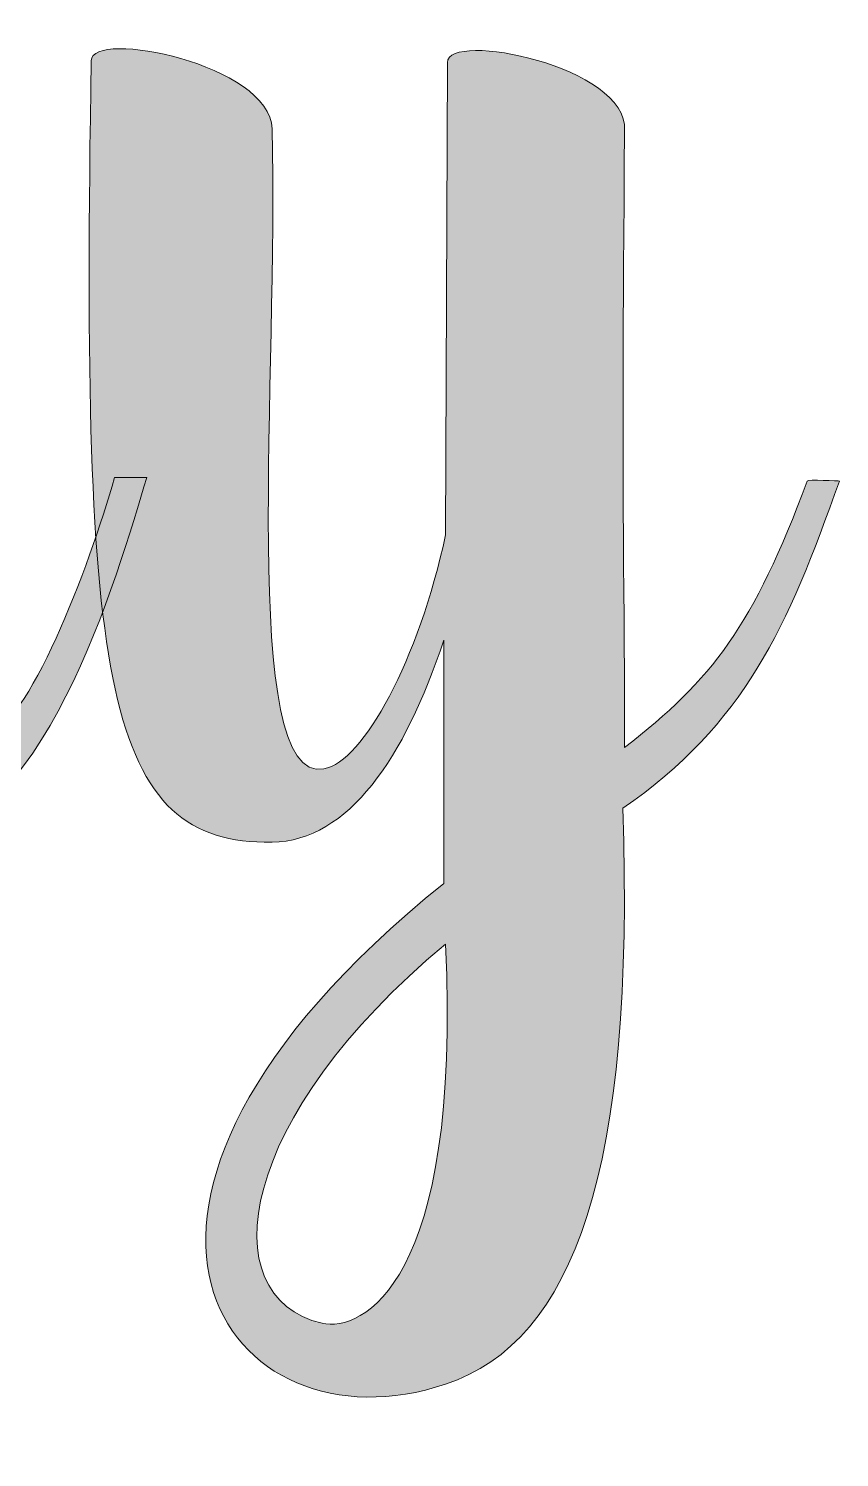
# Model space of a CAD drawing. Header units: inches. Extents: x 148 to 931, y -935 to -145.
# Drawn here: x 814.9 to 931.5, y -564.6 to -359.1 of the extents above; entities that cross this region are included whole.
import ezdxf

# ---------------------------------------------------------------- set-up
doc = ezdxf.new("R2010")
doc.units = ezdxf.units.IN
doc.header["$MEASUREMENT"] = 0
doc.layers.add('Layer 1', color=7, linetype='Continuous')

# ---------------------------------------------------------------- blocks, each defined once
blk = doc.blocks.new('block 5')
at = {"layer": 'Layer 1', "true_color": 0x040404}
h = blk.add_hatch(color=18, dxfattribs=at)
h.dxf.hatch_style = 2
edge = h.paths.add_edge_path()
edge.add_spline(control_points=[(776.09, -363.7), (776.09, -359.07), (802.33, -364.22), (801.82, -373.48), (800.79, -397.92), (797.19, -459.15), (808.77, -460.43), (814.68, -460.18), (823.69, -436.51), (827.29, -423.64), (827.29, -423.64), (831.92, -423.64), (831.92, -423.64), (827.8, -437.28), (817, -476.38), (796.16, -476.38), (783.55, -476.38), (776.61, -461.72), (776.35, -451.43), (773.78, -458.38), (768.12, -474.33), (749.6, -475.1), (732.36, -475.87), (724.13, -452.72), (724.38, -419.01), (724.64, -391.75), (730.82, -361.65), (752.68, -362.42), (766.83, -362.93), (774.29, -373.74), (776.09, -379.65), (776.09, -379.65), (776.09, -363.7), (776.09, -363.7)], knot_values=[0, 0, 0, 0, 1, 1, 1, 2, 2, 2, 3, 3, 3, 4, 4, 4, 5, 5, 5, 6, 6, 6, 7, 7, 7, 8, 8, 8, 9, 9, 9, 10, 10, 10, 11, 11, 11, 11], degree=3, periodic=1)
edge = h.paths.add_edge_path()
edge.add_spline(control_points=[(758.08, -463.78), (765.03, -467.89), (772.75, -451.43), (775.06, -443.2), (775.32, -432.39), (774.81, -401.26), (775.84, -387.37), (774.03, -382.48), (769.15, -370.39), (760.91, -370.65), (745.22, -371.16), (745.99, -456.57), (758.08, -463.78)], knot_values=[0, 0, 0, 0, 1, 1, 1, 2, 2, 2, 3, 3, 3, 4, 4, 4, 4], degree=3, periodic=1)
h = blk.add_hatch(color=18, dxfattribs=at)
h.dxf.hatch_style = 2
edge = h.paths.add_edge_path()
edge.add_spline(control_points=[(849.93, -373.48), (850.96, -407.95), (845.04, -467.89), (857.39, -465.58), (863.05, -464.55), (871.02, -449.89), (874.88, -431.88), (874.88, -431.88), (875.14, -363.96), (875.14, -363.96), (875.14, -359.33), (901.12, -364.48), (900.61, -373.74), (900.09, -432.14), (900.61, -433.68), (900.61, -462.49), (913.21, -452.72), (919.13, -445), (926.85, -424.16), (926.85, -423.9), (931.48, -424.16), (931.48, -424.16), (924.02, -445.26), (917.85, -459.15), (900.35, -471.24), (902.15, -523.21), (893.41, -547.9), (874.88, -554.08), (843.75, -564.62), (816.23, -529.12), (874.62, -482.04), (874.62, -482.04), (874.62, -447.06), (874.62, -447.06), (868.97, -464.04), (860.99, -475.87), (849.93, -476.13), (826, -476.38), (822.4, -454.52), (823.95, -363.7), (823.95, -359.07), (849.67, -364.22), (849.93, -373.48)], knot_values=[0, 0, 0, 0, 1, 1, 1, 2, 2, 2, 3, 3, 3, 4, 4, 4, 5, 5, 5, 6, 6, 6, 7, 7, 7, 8, 8, 8, 9, 9, 9, 10, 10, 10, 11, 11, 11, 12, 12, 12, 13, 13, 13, 14, 14, 14, 14], degree=3, periodic=1)
edge = h.paths.add_edge_path()
edge.add_spline(control_points=[(874.88, -490.79), (845.04, -515.49), (840.92, -541.47), (857.13, -545.33), (862.79, -546.62), (877.2, -539.67), (874.88, -490.79)], knot_values=[0, 0, 0, 0, 1, 1, 1, 2, 2, 2, 2], degree=3, periodic=1)
at = {"layer": 'Layer 1', "lineweight": 0}
for points, knots in [([(776.09, -363.7), (776.09, -359.07), (802.33, -364.22), (801.82, -373.48), (800.79, -397.92), (797.19, -459.15), (808.77, -460.43), (814.68, -460.18), (823.69, -436.51), (827.29, -423.64), (827.29, -423.64), (831.92, -423.64), (831.92, -423.64), (827.8, -437.28), (817, -476.38), (796.16, -476.38), (783.55, -476.38), (776.61, -461.72), (776.35, -451.43), (773.78, -458.38), (768.12, -474.33), (749.6, -475.1), (732.36, -475.87), (724.13, -452.72), (724.38, -419.01), (724.64, -391.75), (730.82, -361.65), (752.68, -362.42), (766.83, -362.93), (774.29, -373.74), (776.09, -379.65), (776.09, -379.65), (776.09, -363.7), (776.09, -363.7)], [0, 0, 0, 0, 1, 1, 1, 2, 2, 2, 3, 3, 3, 4, 4, 4, 5, 5, 5, 6, 6, 6, 7, 7, 7, 8, 8, 8, 9, 9, 9, 10, 10, 10, 11, 11, 11, 11]), ([(849.93, -373.48), (850.96, -407.95), (845.04, -467.89), (857.39, -465.58), (863.05, -464.55), (871.02, -449.89), (874.88, -431.88), (874.88, -431.88), (875.14, -363.96), (875.14, -363.96), (875.14, -359.33), (901.12, -364.48), (900.61, -373.74), (900.09, -432.14), (900.61, -433.68), (900.61, -462.49), (913.21, -452.72), (919.13, -445), (926.85, -424.16), (926.85, -423.9), (931.48, -424.16), (931.48, -424.16), (924.02, -445.26), (917.85, -459.15), (900.35, -471.24), (902.15, -523.21), (893.41, -547.9), (874.88, -554.08), (843.75, -564.62), (816.23, -529.12), (874.62, -482.04), (874.62, -482.04), (874.62, -447.06), (874.62, -447.06), (868.97, -464.04), (860.99, -475.87), (849.93, -476.13), (826, -476.38), (822.4, -454.52), (823.95, -363.7), (823.95, -359.07), (849.67, -364.22), (849.93, -373.48)], [0, 0, 0, 0, 1, 1, 1, 2, 2, 2, 3, 3, 3, 4, 4, 4, 5, 5, 5, 6, 6, 6, 7, 7, 7, 8, 8, 8, 9, 9, 9, 10, 10, 10, 11, 11, 11, 12, 12, 12, 13, 13, 13, 14, 14, 14, 14]), ([(874.88, -490.79), (845.04, -515.49), (840.92, -541.47), (857.13, -545.33), (862.79, -546.62), (877.2, -539.67), (874.88, -490.79)], [0, 0, 0, 0, 1, 1, 1, 2, 2, 2, 2])]:
    blk.add_open_spline(points, degree=3, knots=knots, dxfattribs=at)
blk = doc.blocks.new('block 2')
at = {"layer": 'Layer 1'}
blk.add_blockref('block 5', (0, 0), dxfattribs=at)

msp = doc.modelspace()

# ---------------------------------------------------------------- block references
at = {"layer": 'Layer 1'}
msp.add_blockref('block 2', (0, 0), dxfattribs=at)

doc.saveas('drawing.dxf')
